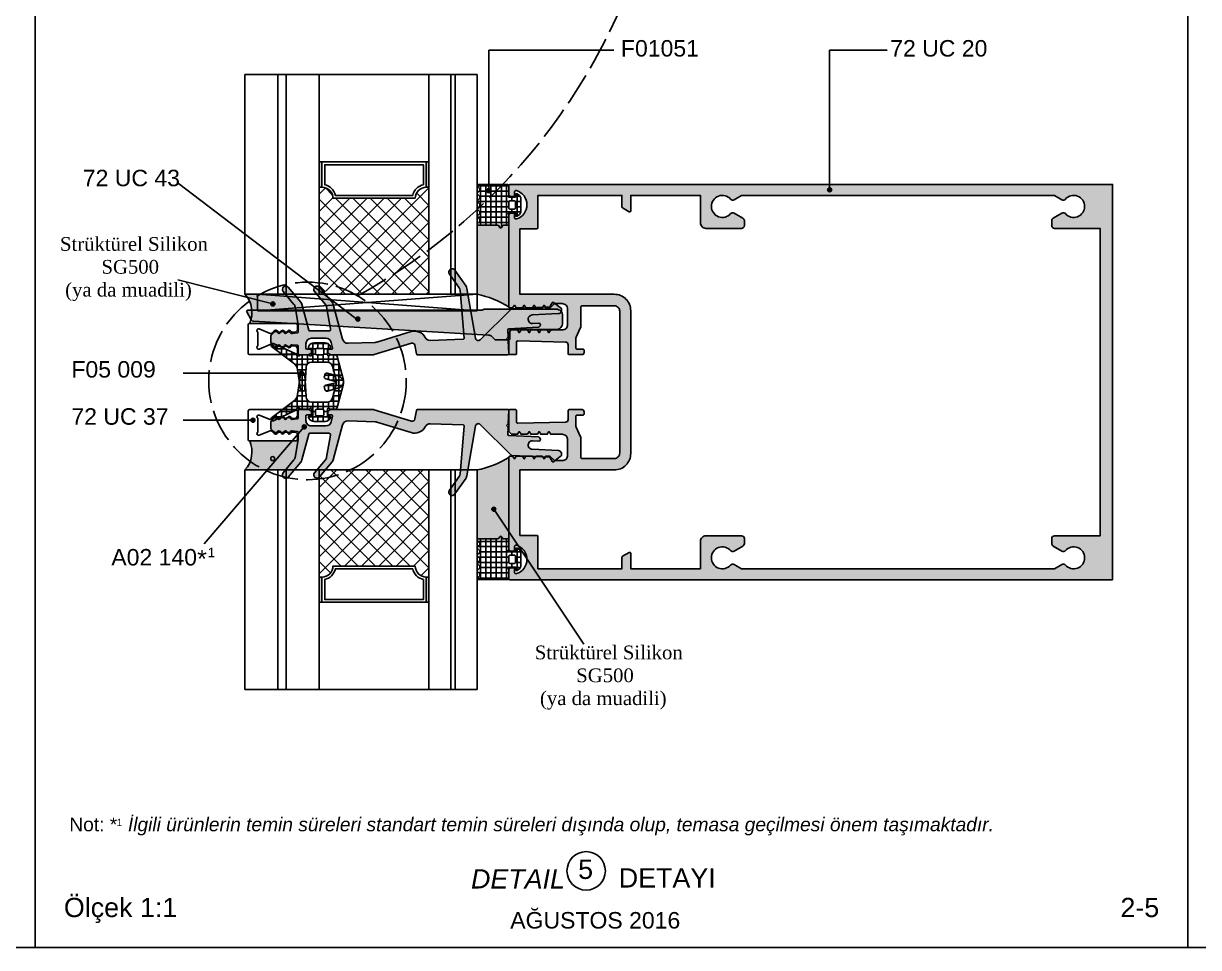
# Model space of a CAD drawing. Header units: millimetres. Extents: x -624 to 1947, y 11274 to 11571.
# Drawn here: x 388.3 to 602.4, y 11274.3 to 11442.6 of the extents above; entities that cross this region are included whole.
import ezdxf

# ---------------------------------------------------------------- set-up
doc = ezdxf.new("R2010")
doc.units = ezdxf.units.MM
doc.linetypes.add('AM_ISO02W050', pattern=[7.5, 6, -1.5])
for name, color, linetype in [('AKSESUAR', 7, 'Continuous'), ('aksesuar_k', 7, 'Continuous'), ('Antet', 7, 'Continuous'), ('FITIL', 11, 'Continuous'), ('Layer1', 7, 'Continuous'), ('nokta', 140, 'Continuous'), ('yazı_numara_k', 11, 'Continuous')]:
    doc.layers.add(name, color=color, linetype=linetype)
doc.styles.get("Standard").update_dxf_attribs({"font": 'arial.ttf'})
pattern_1 = [(0, (256.3012, -1387.6195), (0, 0.9525), []), (90, (256.3012, -1387.6195), (-0.9525, 1e-16), [])]

# ---------------------------------------------------------------- blocks, each defined once
blk = doc.blocks.new('CAM5V')
at = {"linetype": 'Continuous'}
for points in [[(941.47, -529.89), (941.47, -534.48), (940.97, -534.48), (940.97, -529.89)], [(941.47, -529.89), (941.47, -534.48), (940.97, -534.48), (940.97, -529.89)], [(941.47, -529.89), (941.47, -534.48), (940.97, -534.48), (940.97, -529.89)], [(960.47, -529.89), (960.47, -534.48), (960.97, -534.48), (960.97, -529.89)], [(960.47, -529.89), (960.47, -534.48), (960.97, -534.48), (960.97, -529.89)], [(960.47, -529.89), (960.47, -534.48), (960.97, -534.48), (960.97, -529.89)]]:
    blk.add_hatch(color=4, dxfattribs=at).paths.add_polyline_path(points)
at = {"color": 4}
for p, q in [((927.45, -513.99), (927.45, -553.99)), ((927.45, -513.99), (969.73, -513.99)), ((927.45, -513.99), (927.45, -553.99)), ((927.45, -513.99), (969.73, -513.99)), ((927.45, -513.99), (927.45, -553.99)), ((927.45, -513.99), (969.73, -513.99)), ((933.45, -553.99), (933.45, -513.99)), ((933.45, -553.99), (933.45, -513.99)), ((933.45, -553.99), (933.45, -513.99)), ((934.97, -553.99), (934.97, -513.99)), ((934.97, -553.99), (934.97, -513.99)), ((934.97, -553.99), (934.97, -513.99)), ((940.97, -553.99), (940.97, -513.99)), ((940.97, -553.99), (940.97, -513.99)), ((940.97, -553.99), (940.97, -513.99)), ((960.97, -553.99), (960.97, -513.99)), ((960.97, -553.99), (960.97, -513.99)), ((960.97, -553.99), (960.97, -513.99)), ((964.97, -553.99), (964.97, -513.99)), ((964.97, -553.99), (964.97, -513.99)), ((964.97, -553.99), (964.97, -513.99)), ((965.73, -553.99), (965.73, -513.99)), ((965.73, -553.99), (965.73, -513.99)), ((965.73, -553.99), (965.73, -513.99)), ((969.73, -553.99), (969.73, -513.99)), ((969.73, -553.99), (969.73, -513.99)), ((969.73, -553.99), (969.73, -513.99)), ((927.45, -553.99), (969.73, -553.99)), ((927.45, -553.99), (969.73, -553.99)), ((927.45, -553.99), (969.73, -553.99))]:
    blk.add_line(p, q, dxfattribs=at)
for points in [[(941.47, -529.89), (941.47, -534.48), (940.97, -534.48), (940.97, -529.89)], [(941.47, -529.89), (941.47, -534.48), (940.97, -534.48), (940.97, -529.89)], [(941.47, -529.89), (941.47, -534.48), (940.97, -534.48), (940.97, -529.89)], [(960.47, -529.89), (960.47, -534.49), (960.97, -534.49), (960.97, -529.89)], [(960.47, -529.89), (960.47, -534.48), (960.97, -534.48), (960.97, -529.89)], [(960.47, -529.89), (960.47, -534.49), (960.97, -534.49), (960.97, -529.89)], [(960.47, -529.89), (960.47, -534.48), (960.97, -534.48), (960.97, -529.89)], [(960.47, -529.89), (960.47, -534.49), (960.97, -534.49), (960.97, -529.89)], [(960.47, -529.89), (960.47, -534.48), (960.97, -534.48), (960.97, -529.89)]]:
    blk.add_lwpolyline(points, close=True, dxfattribs=at)
for points in [[(958.47, -536.49, -0.414214), (960.47, -534.49), (960.47, -529.89), (941.47, -529.89), (941.47, -534.49, -0.414214), (943.47, -536.49)], [(958.47, -536.49, -0.414214), (960.47, -534.49), (960.47, -529.89), (941.47, -529.89), (941.47, -534.49, -0.414214), (943.47, -536.49)], [(958.47, -536.49, -0.414214), (960.47, -534.49), (960.47, -529.89), (941.47, -529.89), (941.47, -534.49, -0.414214), (943.47, -536.49)], [(958.02, -535.99, -0.300614), (959.97, -534.04), (959.97, -530.39), (941.97, -530.39), (941.97, -534.04, -0.300614), (943.92, -535.99)], [(958.02, -535.99, -0.300614), (959.97, -534.04), (959.97, -530.39), (941.97, -530.39), (941.97, -534.04, -0.300614), (943.92, -535.99)], [(958.02, -535.99, -0.300614), (959.97, -534.04), (959.97, -530.39), (941.97, -530.39), (941.97, -534.04, -0.300614), (943.92, -535.99)]]:
    blk.add_lwpolyline(points, format="xyb", close=True, dxfattribs=at)
blk = doc.blocks.new('camtakozu')
at = {"color": 1}
for p, q in [((708.43, 13168.56), (748.43, 13168.56)), ((708.43, 13165.56), (708.43, 13168.56)), ((708.43, 13168.56), (748.43, 13165.56)), ((708.43, 13165.56), (748.43, 13168.56)), ((748.43, 13168.56), (748.43, 13165.56)), ((748.43, 13165.56), (708.43, 13165.56))]:
    blk.add_line(p, q, dxfattribs=at)
blk = doc.blocks.new('72UC37')
at = {"layer": 'Layer1', "color": 0, "linetype": 'Continuous', "ltscale": 10}
blk.add_lwpolyline([(1705.09, 11318.63), (1706, 11318.63), (1706.34, 11318.33), (1706.39, 11317.75, -0.221695), (1706.3, 11317.51), (1706.13, 11317.34, 0.414214), (1706.13, 11316.91), (1706.3, 11316.74, -0.414214), (1706.3, 11316.32), (1706.13, 11316.14, 0.414214), (1706.13, 11315.72), (1706.3, 11315.54, -0.414214), (1706.3, 11315.12), (1706.13, 11314.94, 0.198912), (1706.04, 11314.73), (1706.04, 11314.67), (1706.04, 11314.62, 0.198912), (1706.13, 11314.41), (1706.55, 11313.99, -0.298826), (1706.62, 11313.67), (1705.81, 11311.64, 0.837166), (1706.32, 11311.33, -0.213422), (1706.54, 11311.43), (1707.64, 11311.43), (1708.75, 11311.43, -0.213422), (1708.97, 11311.33, 0.837166), (1709.47, 11311.64), (1708.67, 11313.67, -0.298826), (1708.74, 11313.99), (1709.15, 11314.41, 0.198912), (1709.24, 11314.62), (1709.24, 11314.67), (1709.24, 11314.73, 0.198912), (1709.15, 11314.94), (1708.98, 11315.12, -0.414214), (1708.98, 11315.54), (1709.15, 11315.72, 0.414214), (1709.15, 11316.14), (1708.98, 11316.32, -0.414214), (1708.98, 11316.74), (1709.15, 11316.91, 0.414214), (1709.15, 11317.34), (1708.98, 11317.51, -0.221695), (1708.89, 11317.75), (1708.94, 11318.33), (1709.28, 11318.63), (1710.19, 11318.63, -0.414214), (1710.49, 11318.33), (1710.49, 11309.93, -0.414214), (1710.19, 11309.63), (1707.64, 11309.63), (1705.09, 11309.63, -0.414214), (1704.79, 11309.93), (1704.79, 11318.33, -0.414214)], format="xyb", close=True, dxfattribs=at)
blk = doc.blocks.new('A02140')
blk.add_hatch(color=1).paths.add_polyline_path([(1229.32, 10846.43), (1229.32, 10862.9, 0.36397), (1229.15, 10863.09), (1227.59, 10863.37, -0.450467), (1227.2, 10864.01), (1229.27, 10870.8, 0.074313), (1229.32, 10871.09), (1229.32, 10878.69, 0.131652), (1229.29, 10878.79), (1229.09, 10879.13, 0.267949), (1228.92, 10879.23), (1228.52, 10879.23, 0.414214), (1228.32, 10879.03), (1228.32, 10878.55, -0.486696), (1228.07, 10878.36), (1227.08, 10878.6, -0.345265), (1226.32, 10879.57), (1226.32, 10882.23, -0.414214), (1227.32, 10883.23), (1228.12, 10883.23, -0.414214), (1228.32, 10883.03), (1228.32, 10882.43, 0.414214), (1228.52, 10882.23), (1228.92, 10882.23, 0.267949), (1229.09, 10882.33), (1229.29, 10882.68, 0.131652), (1229.32, 10882.78), (1229.32, 10884.43, 0.414214), (1229.12, 10884.63), (1227.79, 10884.63, -0.388879), (1227.59, 10884.81), (1227.51, 10885.74, -0.221695), (1227.6, 10885.98), (1227.77, 10886.15, 0.414214), (1227.77, 10886.58), (1227.61, 10886.74, -0.414214), (1227.61, 10887.16), (1227.79, 10887.34, 0.414214), (1227.79, 10887.76), (1227.61, 10887.94, -0.414214), (1227.61, 10888.36), (1227.79, 10888.54, 0.414214), (1227.79, 10888.96), (1227.2, 10889.55, 0.197461), (1226.99, 10889.64), (1225.97, 10889.64, 0.197461), (1225.76, 10889.55), (1225.17, 10888.96, 0.414214), (1225.17, 10888.54), (1225.35, 10888.36, -0.414214), (1225.35, 10887.94), (1225.17, 10887.76, 0.414214), (1225.17, 10887.34), (1225.35, 10887.16, -0.414214), (1225.35, 10886.74), (1225.18, 10886.58, 0.414214), (1225.18, 10886.15), (1225.36, 10885.98, -0.221695), (1225.45, 10885.74), (1225.33, 10884.81, -0.387272), (1225.13, 10884.63), (1223.83, 10884.63, -0.043661), (1223.8, 10884.63), (1220.6, 10885.2, -0.131652), (1220.14, 10885.42), (1217.8, 10887.38, 1), (1217.02, 10886.46), (1219.75, 10884.17, 0.109518), (1220.13, 10883.97), (1224.83, 10882.72, -0.339454), (1224.98, 10882.52), (1224.98, 10879.06, -0.466308), (1224.62, 10878.76), (1220.61, 10879.47, -0.131652), (1220.14, 10879.69), (1217.8, 10881.65, 1), (1217.03, 10880.73), (1219.76, 10878.45, 0.109518), (1220.14, 10878.25), (1226.5, 10876.54, -0.349216), (1227.24, 10875.54), (1227.07, 10870.59, -0.065543), (1227.02, 10870.33), (1225.11, 10864.07, 0.359628), (1226.18, 10861.48, -0.287312), (1226.72, 10860.56), (1226.51, 10854.57, -0.429634), (1226.29, 10854.38), (1217.61, 10855.14, -0.131652), (1217.12, 10855.32), (1214.62, 10857.07, 1), (1213.93, 10856.09), (1216.84, 10854.05, 0.109518), (1217.24, 10853.88), (1226.32, 10852.33, -0.606617), (1226.59, 10851.49), (1221.03, 10845.85, 0.183818), (1220.97, 10845.72), (1220.61, 10838.87, -0.267949), (1220.5, 10838.7), (1219.88, 10838.39, 0.466308), (1219.81, 10838.09), (1220.73, 10836.88, 0.700208), (1221.82, 10837.21), (1222.08, 10842, -1), (1223.62, 10841.92), (1223.56, 10840.81, 0.668179), (1224.06, 10840.57), (1224.25, 10840.74, 0.198912), (1224.32, 10840.88), (1224.6, 10846.27, -0.414214), (1224.81, 10846.46), (1226.03, 10846.4, 0.198912), (1226.17, 10846.45), (1226.43, 10846.68), (1226.65, 10846.42, 0.198912), (1226.79, 10846.36), (1229.11, 10846.23, 0.429634)])
at = {"color": 1}
for p, q in [((1225.17, 10888.96), (1225.76, 10889.55)), ((1225.35, 10888.36), (1225.17, 10888.54)), ((1226.99, 10889.64), (1225.97, 10889.64)), ((1227.79, 10888.96), (1227.2, 10889.55)), ((1227.61, 10888.36), (1227.79, 10888.54)), ((1217.02, 10886.46), (1219.75, 10884.17)), ((1220.14, 10885.42), (1217.8, 10887.38)), ((1225.17, 10887.76), (1225.35, 10887.94)), ((1225.35, 10887.16), (1225.17, 10887.34)), ((1225.18, 10886.58), (1225.35, 10886.74)), ((1225.36, 10885.98), (1225.18, 10886.15)), ((1227.6, 10885.98), (1227.77, 10886.15)), ((1227.79, 10887.76), (1227.61, 10887.94)), ((1227.61, 10887.16), (1227.79, 10887.34)), ((1227.77, 10886.58), (1227.61, 10886.74)), ((1223.8, 10884.63), (1220.6, 10885.2)), ((1225.13, 10884.63), (1223.83, 10884.63)), ((1225.45, 10885.74), (1225.33, 10884.81)), ((1227.59, 10884.81), (1227.51, 10885.74)), ((1229.12, 10884.63), (1227.79, 10884.63)), ((1229.32, 10882.78), (1229.32, 10884.43)), ((1220.13, 10883.97), (1224.83, 10882.72)), ((1224.98, 10882.52), (1224.98, 10879.06)), ((1226.32, 10879.57), (1226.32, 10882.23)), ((1227.32, 10883.23), (1228.12, 10883.23)), ((1228.32, 10883.03), (1228.32, 10882.43)), ((1228.52, 10882.23), (1228.92, 10882.23)), ((1229.09, 10882.33), (1229.29, 10882.68)), ((1217.03, 10880.73), (1219.76, 10878.45)), ((1220.14, 10879.69), (1217.8, 10881.65)), ((1220.14, 10878.25), (1226.5, 10876.54)), ((1224.62, 10878.76), (1220.61, 10879.47)), ((1228.07, 10878.36), (1227.08, 10878.6)), ((1228.32, 10879.03), (1228.32, 10878.55)), ((1228.92, 10879.23), (1228.52, 10879.23)), ((1229.29, 10878.79), (1229.09, 10879.13)), ((1229.32, 10871.09), (1229.32, 10878.69)), ((1227.24, 10875.54), (1227.07, 10870.59)), ((1227.02, 10870.33), (1225.11, 10864.07)), ((1227.2, 10864.01), (1229.27, 10870.8)), ((1229.15, 10863.09), (1227.59, 10863.37)), ((1229.32, 10846.43), (1229.32, 10862.9)), ((1226.72, 10860.56), (1226.51, 10854.57)), ((1217.12, 10855.32), (1214.62, 10857.07)), ((1213.93, 10856.09), (1216.84, 10854.05)), ((1226.29, 10854.38), (1217.61, 10855.14)), ((1217.24, 10853.88), (1226.32, 10852.33)), ((1226.59, 10851.49), (1221.03, 10845.85)), ((1220.97, 10845.72), (1220.61, 10838.87)), ((1224.32, 10840.88), (1224.6, 10846.27)), ((1224.81, 10846.46), (1226.03, 10846.4)), ((1226.17, 10846.45), (1226.43, 10846.68)), ((1226.43, 10846.68), (1226.65, 10846.42)), ((1226.79, 10846.36), (1229.11, 10846.23)), ((1221.82, 10837.21), (1222.08, 10842)), ((1223.62, 10841.92), (1223.56, 10840.81)), ((1224.06, 10840.57), (1224.25, 10840.74)), ((1219.81, 10838.09), (1220.73, 10836.88)), ((1220.5, 10838.7), (1219.88, 10838.39))]:
    blk.add_line(p, q, dxfattribs=at)
for centre, radius, start, end in [((1225.38, 10888.75), 0.3, 135, 225), ((1225.13, 10888.15), 0.3, 315, 45), ((1225.97, 10889.34), 0.3, 90.3201, 135), ((1226.99, 10889.34), 0.3, 45, 89.6799), ((1227.82, 10888.15), 0.3, 135, 225), ((1227.58, 10888.75), 0.3, 315, 45), ((1217.41, 10886.92), 0.6, 50, 230), ((1225.38, 10887.55), 0.3, 135, 225), ((1225.4, 10886.37), 0.3, 135, 225), ((1225.13, 10886.95), 0.3, 315, 45), ((1227.82, 10886.95), 0.3, 135, 225), ((1227.56, 10886.37), 0.3, 315, 45), ((1227.58, 10887.55), 0.3, 315, 45), ((1220.39, 10884.94), 1, 230, 255), ((1220.78, 10886.18), 1, 230, 260), ((1223.83, 10884.83), 0.2, 260, 270), ((1225.13, 10884.83), 0.196, 270, 354.6799), ((1225.15, 10885.77), 0.3, 355, 45), ((1227.81, 10885.77), 0.3, 135, 185), ((1227.79, 10884.83), 0.2, 185, 270), ((1229.12, 10884.43), 0.2, 0, 90), ((1224.78, 10882.52), 0.2, 0, 75), ((1227.32, 10882.23), 1, 90, 180), ((1228.12, 10883.03), 0.2, 0, 90), ((1228.52, 10882.43), 0.2, 180, 270), ((1228.92, 10882.43), 0.2, 270, 330), ((1229.12, 10882.78), 0.2, 330, 0), ((1217.42, 10881.19), 0.6, 50, 230), ((1220.4, 10879.21), 1, 230, 255), ((1220.78, 10880.45), 1, 230, 260), ((1224.68, 10879.06), 0.3, 260, 0), ((1227.32, 10879.57), 1, 180, 256.1921), ((1228.12, 10878.55), 0.2, 256.1921, 0), ((1228.52, 10879.03), 0.2, 90, 180), ((1228.92, 10879.03), 0.2, 30, 90), ((1229.12, 10878.69), 0.2, 0, 30), ((1226.24, 10875.58), 1, 358, 75), ((1226.07, 10870.62), 1, 343, 358), ((1228.32, 10871.09), 1, 343, 0), ((1227.21, 10863.43), 2.2, 163, 242.1201), ((1227.68, 10863.86), 0.5, 163, 260), ((1229.12, 10862.9), 0.2, 0, 80), ((1225.72, 10860.6), 1, 358, 62.1201), ((1214.27, 10856.58), 0.6, 55, 235), ((1217.42, 10854.87), 1, 235, 260), ((1217.69, 10856.14), 1, 235, 265), ((1226.31, 10854.58), 0.2, 265, 358), ((1226.24, 10851.84), 0.5, 315.3371, 80.3039), ((1221.17, 10845.71), 0.2, 135.3371, 177), ((1224.8, 10846.26), 0.2, 87, 177), ((1226.04, 10846.6), 0.2, 267, 312), ((1226.8, 10846.56), 0.2, 222, 267), ((1229.12, 10846.43), 0.2, 267, 0), ((1222.85, 10841.96), 0.773, 357, 177), ((1223.86, 10840.79), 0.3, 177, 312), ((1224.12, 10840.89), 0.2, 312, 357), ((1219.97, 10838.21), 0.2, 117, 217), ((1220.41, 10838.88), 0.2, 297, 357), ((1221.21, 10837.25), 0.611, 217, 357)]:
    blk.add_arc(centre, radius, start, end, dxfattribs=at)
blk = doc.blocks.new('F05009')
at = {"layer": 'FITIL'}
h = blk.add_hatch(dxfattribs=at)
h.set_pattern_fill('NET', color=256, scale=0.3, style=0)
h.paths.add_polyline_path([(-531.95, 11339.95), (-527.88, 11341.04, -0.414214), (-526.17, 11340.05), (-525.66, 11338.17, -0.414214), (-525.95, 11337.68), (-526.24, 11337.61, -0.414214), (-526.73, 11337.89), (-527.2, 11339.67, 0.414214), (-527.45, 11339.81), (-530.21, 11339.07, 0.339454), (-530.95, 11338.11), (-530.95, 11335.29, 0.39896), (-530, 11334.29), (-526.03, 11334.08, -0.900404), (-525.99, 11333.29), (-529.54, 11332.73, 0.194002), (-530.83, 11331.96), (-533.81, 11328.01, -0.898151), (-534.32, 11328.32), (-532.43, 11332.41, -0.202229), (-532.32, 11332.51, 0.56776), (-532.18, 11333.19, -0.211717), (-532.25, 11333.34), (-532.25, 11334.75, -0.267949), (-532.15, 11334.92, 0.767327), (-532.25, 11335.29), (-533.45, 11335.29), (-533.45, 11334.89, -0.57735), (-533.75, 11334.72), (-533.95, 11334.83, -0.267949), (-534.45, 11335.7), (-534.45, 11337.78, -0.267949), (-533.95, 11338.65), (-533.75, 11338.76, -0.57735), (-533.45, 11338.59), (-533.45, 11338.19), (-532.25, 11338.19, 0.767327), (-532.15, 11338.56, -0.267949), (-532.25, 11338.74), (-532.25, 11339.57, -0.339454)])
h.paths.add_polyline_path([(-533.25, 11335.99), (-532.45, 11335.99, 0.414214), (-532.25, 11336.19), (-532.25, 11337.29, 0.414214), (-532.45, 11337.49), (-533.25, 11337.49, 0.414214), (-533.45, 11337.29), (-533.45, 11336.19, 0.414214)], flags=16)
at = {"layer": 'FITIL', "flags": 128}
for points in [[(-531.95, 11339.95), (-527.88, 11341.04, -0.414214), (-526.17, 11340.05), (-525.66, 11338.17, -0.414214), (-525.95, 11337.68), (-526.24, 11337.61, -0.414214), (-526.73, 11337.89), (-527.2, 11339.67, 0.414214), (-527.45, 11339.81), (-530.21, 11339.07, 0.339454), (-530.95, 11338.11), (-530.95, 11335.29, 0.39896), (-530, 11334.29), (-526.03, 11334.08, -0.900404), (-525.99, 11333.29), (-529.54, 11332.73, 0.194002), (-530.83, 11331.96), (-533.81, 11328.01, -0.898151), (-534.32, 11328.32), (-532.43, 11332.41, -0.202229), (-532.32, 11332.51, 0.56776), (-532.18, 11333.19, -0.211717), (-532.25, 11333.34), (-532.25, 11334.75, -0.267949), (-532.15, 11334.92, 0.767327), (-532.25, 11335.29), (-533.45, 11335.29), (-533.45, 11334.89, -0.57735), (-533.75, 11334.72), (-533.95, 11334.83, -0.267949), (-534.45, 11335.7), (-534.45, 11337.78, -0.267949), (-533.95, 11338.65), (-533.75, 11338.76, -0.57735), (-533.45, 11338.59), (-533.45, 11338.19), (-532.25, 11338.19, 0.767327), (-532.15, 11338.56, -0.267949), (-532.25, 11338.74), (-532.25, 11339.57, -0.339454)], [(-533.25, 11335.99), (-532.45, 11335.99, 0.414214), (-532.25, 11336.19), (-532.25, 11337.29, 0.414214), (-532.45, 11337.49), (-533.25, 11337.49, 0.414214), (-533.45, 11337.29), (-533.45, 11336.19, 0.414214)]]:
    blk.add_lwpolyline(points, format="xyb", close=True, dxfattribs=at)

msp = doc.modelspace()

# ---------------------------------------------------------------- hatches: boundary and pattern name
h = msp.add_hatch()
h.set_pattern_fill('ANSI37', color=256, scale=0.7, style=0)
h.set_pattern_definition([(45, (256.3012, -1387.6195), (-1.57154482, 1.57154482), []), (135, (256.3012, -1387.6195), (-1.57154482, -1.57154482), [])])
h.paths.add_polyline_path([(462.184, 11393.27), (462.184, 11412.768), (461.684, 11412.768), (461.684, 11412.77, 0.4142136), (459.684, 11410.77), (444.684, 11410.77, 0.4142136), (442.684, 11412.77), (442.184, 11412.77), (442.184, 11394.072, -0.0885616), (444.398, 11393.27)])
h.paths.add_polyline_path([(462.184, 11341.772), (462.184, 11361.27), (444.398, 11361.27, -0.0885616), (442.184, 11360.468), (442.184, 11341.753), (442.684, 11341.753), (442.684, 11341.77, 0.4142136), (444.684, 11343.77), (459.684, 11343.77, 0.4142136), (461.684, 11341.77), (461.684, 11341.772)])
for points in [[(476.744, 11406.034, -0.4142136), (476.544, 11405.834), (475.648, 11405.834), (475.417, 11405.434, -0.5773503), (475.071, 11405.434), (474.84, 11405.834), (471.144, 11405.834, -0.4142136), (470.944, 11406.034), (470.944, 11393.27, -0.090493), (476.744, 11390.97)], [(429.515, 11387.969), (437.915, 11387.969), (438.322, 11387.969), (437.793, 11390.97, 0.1316525), (437.575, 11391.439), (436.038, 11393.27), (434.664, 11393.27), (428.664, 11393.27, -0.295121)], [(429.515, 11366.571), (437.915, 11366.571), (438.322, 11366.571), (437.793, 11363.57, -0.1316525), (437.575, 11363.101), (436.038, 11361.27), (434.664, 11361.27), (428.664, 11361.27, 0.295121)], [(476.744, 11363.57, -0.090493), (470.944, 11361.27), (470.944, 11348.506, -0.4142136), (471.144, 11348.706), (474.84, 11348.706), (475.071, 11349.106, -0.5773503), (475.417, 11349.106), (475.648, 11348.706), (476.544, 11348.706, -0.4142136), (476.744, 11348.506)]]:
    msp.add_hatch(color=7).paths.add_polyline_path(points)
at = {"layer": 'AKSESUAR', "linetype": 'ByBlock'}
h = msp.add_hatch(color=30, dxfattribs=at)
h.paths.add_polyline_path([(586.744, 11341.27), (586.744, 11413.27), (476.944, 11413.27, 0.4142136), (476.744, 11413.07), (476.744, 11411.385, 0.2679492), (476.844, 11411.212), (477.044, 11411.097, 0.1316525), (477.144, 11411.07), (477.544, 11411.07, 0.4142136), (477.744, 11411.27), (477.744, 11411.866, -0.5038104), (478.131, 11412.153, -0.7405316), (478.131, 11406.987, -0.5038104), (477.744, 11407.274), (477.744, 11407.87, 0.4142136), (477.544, 11408.07), (477.144, 11408.07, 0.1316525), (477.044, 11408.043), (476.844, 11407.928, 0.2679492), (476.744, 11407.755), (476.744, 11390.97, 0.4142136), (476.944, 11390.77), (477.431, 11390.77), (477.744, 11391.27), (478.056, 11390.77), (479.231, 11390.77), (479.544, 11391.27), (479.856, 11390.77), (481.031, 11390.77), (481.344, 11391.27), (481.656, 11390.77), (482.831, 11390.77), (483.144, 11391.27), (483.456, 11390.77), (484.144, 11390.77, 0.1989124), (484.285, 11390.829), (484.968, 11391.511, -0.1989124), (485.109, 11391.57), (486.444, 11391.57, -0.4142136), (487.444, 11390.57), (487.444, 11387.77, -0.4142136), (486.444, 11386.77), (484.356, 11386.77), (484.044, 11386.27), (483.731, 11386.77), (482.556, 11386.77), (482.244, 11386.27), (481.931, 11386.77), (480.756, 11386.77), (480.444, 11386.27), (480.131, 11386.77), (478.956, 11386.77), (478.644, 11386.27), (478.331, 11386.77), (477.244, 11386.77), (476.744, 11386.27), (476.744, 11382.47, 0.4142136), (476.944, 11382.27), (477.944, 11382.27, 0.4142136), (478.144, 11382.47), (478.144, 11384.57, -0.420959), (478.348, 11384.77), (487.055, 11384.57, -0.4075001), (487.544, 11384.07), (487.544, 11382.47, 0.4142136), (487.744, 11382.27), (490.144, 11382.27, 0.2679492), (490.317, 11382.37), (490.417, 11382.543, 0.1316525), (490.444, 11382.643), (490.444, 11383.07, 0.4142136), (490.244, 11383.27), (489.144, 11383.27, -0.4142136), (488.944, 11383.47), (488.944, 11385.058, -0.1049636), (489.03, 11385.464), (489.758, 11387.1, 0.1049636), (489.844, 11387.507), (489.844, 11390.97, -0.4142136), (490.044, 11391.17), (495.944, 11391.17, -0.4142136), (496.944, 11390.17), (496.944, 11364.37, -0.4142136), (495.944, 11363.37), (490.044, 11363.37, -0.4142136), (489.844, 11363.57), (489.844, 11367.033, 0.1049636), (489.758, 11367.439), (489.03, 11369.076, -0.1049636), (488.944, 11369.482), (488.944, 11371.07, -0.4142136), (489.144, 11371.27), (490.244, 11371.27, 0.4142136), (490.444, 11371.47), (490.444, 11371.897, 0.1316525), (490.417, 11371.997), (490.317, 11372.17, 0.2679492), (490.144, 11372.27), (487.744, 11372.27, 0.4142136), (487.544, 11372.07), (487.544, 11370.47, -0.4075001), (487.055, 11369.97), (478.348, 11369.77, -0.420959), (478.144, 11369.97), (478.144, 11372.07, 0.4142136), (477.944, 11372.27), (476.944, 11372.27, 0.4142136), (476.744, 11372.07), (476.744, 11368.27), (477.244, 11367.77), (478.331, 11367.77), (478.644, 11368.27), (478.956, 11367.77), (480.131, 11367.77), (480.444, 11368.27), (480.756, 11367.77), (481.931, 11367.77), (482.244, 11368.27), (482.556, 11367.77), (483.731, 11367.77), (484.044, 11368.27), (484.356, 11367.77), (486.444, 11367.77, -0.4142136), (487.444, 11366.77), (487.444, 11363.97, -0.4142136), (486.444, 11362.97), (485.109, 11362.97, -0.1989124), (484.968, 11363.029), (484.285, 11363.711, 0.1989124), (484.144, 11363.77), (483.456, 11363.77), (483.144, 11363.27), (482.831, 11363.77), (481.656, 11363.77), (481.344, 11363.27), (481.031, 11363.77), (479.856, 11363.77), (479.544, 11363.27), (479.231, 11363.77), (478.056, 11363.77), (477.744, 11363.27), (477.431, 11363.77), (476.944, 11363.77, 0.4142136), (476.744, 11363.57), (476.744, 11346.785, 0.2679492), (476.844, 11346.612), (477.044, 11346.497, 0.1316525), (477.144, 11346.47), (477.544, 11346.47, 0.4142136), (477.744, 11346.67), (477.744, 11347.266, -0.5038104), (478.131, 11347.553, -0.7405316), (478.131, 11342.387, -0.5038104), (477.744, 11342.674), (477.744, 11343.27, 0.4142136), (477.544, 11343.47), (477.144, 11343.47, 0.1316525), (477.044, 11343.443), (476.844, 11343.328, 0.2679492), (476.744, 11343.155), (476.744, 11341.47, 0.4142136), (476.944, 11341.27)])
h.paths.add_polyline_path([(478.744, 11349.366), (478.744, 11361.27), (495.944, 11361.27, 0.4142136), (498.944, 11364.27), (498.944, 11390.27, 0.4142136), (495.944, 11393.27), (478.744, 11393.27), (478.744, 11405.174), (481.844, 11405.174, 0.4142136), (482.044, 11405.374), (482.044, 11411.27), (497.344, 11411.27), (497.344, 11409.163, 0.2679492), (497.444, 11408.99), (498.644, 11408.297, 0.5773503), (498.944, 11408.47), (498.944, 11411.27), (511.644, 11411.27), (511.644, 11406.27, 0.4142136), (512.644, 11405.27), (519.144, 11405.27, 0.4142136), (519.644, 11405.77), (519.644, 11406.684, 0.2679492), (519.394, 11407.117), (517.772, 11408.053, 0.3575603), (517.146, 11407.95, -2.6534327), (517.146, 11410.59, 0.3575603), (517.772, 11410.487), (519.128, 11411.27), (576.159, 11411.27), (577.516, 11410.487, 0.3575603), (578.141, 11410.59, -2.6534327), (578.141, 11407.95, 0.3575603), (577.516, 11408.053), (575.894, 11407.117, 0.2679492), (575.644, 11406.684), (575.644, 11405.77, 0.4142136), (576.144, 11405.27), (584.444, 11405.27), (584.444, 11349.27), (576.144, 11349.27, 0.4142136), (575.644, 11348.77), (575.644, 11347.856, 0.2679492), (575.894, 11347.423), (577.516, 11346.487, 0.3575603), (578.141, 11346.59, -2.6534327), (578.141, 11343.95, 0.3575603), (577.516, 11344.053), (576.159, 11343.27), (519.128, 11343.27), (517.772, 11344.053, 0.3575603), (517.146, 11343.95, -2.6534327), (517.146, 11346.59, 0.3575603), (517.772, 11346.487), (519.394, 11347.423, 0.2679492), (519.644, 11347.856), (519.644, 11348.77, 0.4142136), (519.144, 11349.27), (512.644, 11349.27, 0.4142136), (511.644, 11348.27), (511.644, 11343.27), (498.944, 11343.27), (498.944, 11346.07, 0.5773503), (498.644, 11346.243), (497.444, 11345.55, 0.2679492), (497.344, 11345.377), (497.344, 11343.27), (482.044, 11343.27), (482.044, 11349.166, 0.4142136), (481.844, 11349.366)], flags=16)
msp.add_hatch(color=31, dxfattribs=at).paths.add_polyline_path([(471.781, 11390.352), (429.128, 11390.352, 0.5773503), (428.955, 11390.052), (429.792, 11388.602, 0.2523573), (430.196, 11388.352), (472.989, 11385.85, -0.1837741), (473.638, 11385.559), (474.187, 11385.01, 0.1989124), (474.328, 11384.952), (476.728, 11384.952, 0.4142136), (476.928, 11385.152), (476.928, 11386.652, -0.4142136), (477.128, 11386.852), (485.328, 11386.852, 0.4142136), (486.528, 11388.052), (486.528, 11389.352, 0.4142136), (485.328, 11390.552), (472.228, 11390.552, 0.2134218), (472.004, 11390.452, -0.2134218)])
at = {"layer": 'Antet'}
h = msp.add_hatch(dxfattribs=at)
h.set_pattern_fill('LINE', color=0, scale=0.5, angle=45, style=0)
h.set_pattern_definition([(45, (1499.427574, 11376.30189), (-0.044194174, 0.044194174), [])])
edge = h.paths.add_edge_path()
edge.add_arc((473.071, 11412.13), 0.362, 0, 360)
h = msp.add_hatch(dxfattribs=at)
h.set_pattern_fill('LINE', color=0, scale=0.5, angle=45, style=0)
h.set_pattern_definition([(45, (1561.53713, 11376.46673), (-0.044194174, 0.044194174), [])])
edge = h.paths.add_edge_path()
edge.add_arc((535.181, 11412.295), 0.362, 0, 360)
h = msp.add_hatch(color=0, dxfattribs=at)
h.set_gradient(color1=(77, 0, 0))
edge = h.paths.add_edge_path()
edge.add_arc((433.74, 11391.503), 0.362, 0, 360)
h = msp.add_hatch(dxfattribs=at)
h.set_pattern_fill('LINE', color=0, scale=0.5, angle=45, style=0)
h.set_pattern_definition([(45, (1475.57688, 11352.93249), (-0.044194174, 0.044194174), [])])
edge = h.paths.add_edge_path()
edge.add_arc((449.221, 11388.761), 0.362, 0, 360)
h = msp.add_hatch(dxfattribs=at)
h.set_pattern_fill('LINE', color=0, scale=0.5, angle=45, style=0)
h.set_pattern_definition([(45, (1465.29713, 11343.08594), (-0.044194174, 0.044194174), [])])
edge = h.paths.add_edge_path()
edge.add_arc((438.941, 11378.914), 0.362, 0, 360)
h = msp.add_hatch(dxfattribs=at)
h.set_pattern_fill('LINE', color=0, scale=0.5, angle=45, style=0)
h.set_pattern_definition([(45, (1456.46754, 11334.497375), (-0.044194174, 0.044194174), [])])
edge = h.paths.add_edge_path()
edge.add_arc((430.111, 11370.326), 0.362, 0, 360)
h = msp.add_hatch(dxfattribs=at)
h.set_pattern_fill('LINE', color=0, scale=0.5, angle=45, style=0)
h.set_pattern_definition([(45, (1465.82351, 11333.29261), (-0.044194174, 0.044194174), [])])
edge = h.paths.add_edge_path()
edge.add_arc((439.467, 11369.121), 0.362, 0, 360)
h = msp.add_hatch(color=0, dxfattribs=at)
h.set_gradient(color1=(77, 0, 0))
edge = h.paths.add_edge_path()
edge.add_arc((473.99, 11354.13), 0.362, 0, 360)
at = {"layer": 'FITIL'}
h = msp.add_hatch(dxfattribs=at)
h.set_pattern_fill('NET', color=256, scale=0.3, style=0)
h.set_pattern_definition(pattern_1)
h.paths.add_polyline_path([(471.144, 11405.834), (474.84, 11405.834), (475.071, 11405.434, 0.5773503), (475.417, 11405.434), (475.648, 11405.834), (476.544, 11405.834, 0.4142136), (476.744, 11406.034), (476.744, 11407.647, 0.2453927), (476.658, 11407.811, -0.7342378), (476.744, 11408.084), (477.944, 11408.084), (477.944, 11407.684, 0.5773503), (478.244, 11407.511), (478.444, 11407.626, 0.2679492), (478.944, 11408.492), (478.944, 11410.576, 0.2679492), (478.444, 11411.442), (478.244, 11411.557, 0.5773503), (477.944, 11411.384), (477.944, 11410.984), (476.744, 11410.984, -0.7342378), (476.658, 11411.257, 0.2453927), (476.744, 11411.421), (476.744, 11413.034, 0.4142136), (476.544, 11413.234), (471.144, 11413.234, 0.6681786), (471.002, 11412.893), (471.42, 11412.476, -0.4142136), (471.42, 11412.193), (471.002, 11411.776, 0.4142136), (471.002, 11411.493), (471.42, 11411.076, -0.4142136), (471.42, 11410.793), (471.002, 11410.376, 0.4142136), (471.002, 11410.093), (471.42, 11409.676, -0.4142136), (471.42, 11409.393), (471.002, 11408.976, 0.4142136), (471.002, 11408.693), (471.42, 11408.276, -0.4142136), (471.42, 11407.993), (471.002, 11407.576, 0.4142136), (471.002, 11407.293), (471.42, 11406.876, -0.4142136), (471.42, 11406.593), (471.002, 11406.176, 0.6681786)])
h.paths.add_polyline_path([(476.944, 11410.284), (477.744, 11410.284, -0.4142136), (477.944, 11410.084), (477.944, 11408.984, -0.4142136), (477.744, 11408.784), (476.944, 11408.784, -0.4142136), (476.744, 11408.984), (476.744, 11410.084, -0.4142136)], flags=16)
h = msp.add_hatch(dxfattribs=at)
h.set_pattern_fill('NET', color=256, scale=0.3, style=0)
h.set_pattern_definition(pattern_1)
h.paths.add_polyline_path([(471.144, 11348.706), (474.84, 11348.706), (475.071, 11349.106, -0.5773503), (475.417, 11349.106), (475.648, 11348.706), (476.544, 11348.706, -0.4142136), (476.744, 11348.506), (476.744, 11346.893, -0.2453927), (476.658, 11346.729, 0.7342378), (476.744, 11346.456), (477.944, 11346.456), (477.944, 11346.856, -0.5773503), (478.244, 11347.029), (478.444, 11346.914, -0.2679492), (478.944, 11346.048), (478.944, 11343.964, -0.2679492), (478.444, 11343.098), (478.244, 11342.983, -0.5773503), (477.944, 11343.156), (477.944, 11343.556), (476.744, 11343.556, 0.7342378), (476.658, 11343.283, -0.2453927), (476.744, 11343.119), (476.744, 11341.506, -0.4142136), (476.544, 11341.306), (471.144, 11341.306, -0.6681786), (471.002, 11341.647), (471.42, 11342.064, 0.4142136), (471.42, 11342.347), (471.002, 11342.764, -0.4142136), (471.002, 11343.047), (471.42, 11343.464, 0.4142136), (471.42, 11343.747), (471.002, 11344.164, -0.4142136), (471.002, 11344.447), (471.42, 11344.864, 0.4142136), (471.42, 11345.147), (471.002, 11345.564, -0.4142136), (471.002, 11345.847), (471.42, 11346.264, 0.4142136), (471.42, 11346.547), (471.002, 11346.964, -0.4142136), (471.002, 11347.247), (471.42, 11347.664, 0.4142136), (471.42, 11347.947), (471.002, 11348.364, -0.6681786)])
h.paths.add_polyline_path([(476.944, 11344.256), (477.744, 11344.256, 0.4142136), (477.944, 11344.456), (477.944, 11345.556, 0.4142136), (477.744, 11345.756), (476.944, 11345.756, 0.4142136), (476.744, 11345.556), (476.744, 11344.456, 0.4142136)], flags=16)

# ---------------------------------------------------------------- linework, layer by layer
at = {"color": 140}
for p, q in [((473.071, 11412.13), (473.071, 11437.744)), ((473.071, 11437.744), (495.87, 11437.744)), ((535.181, 11412.295), (535.181, 11437.744)), ((535.181, 11437.744), (545.64, 11437.744)), ((448.878, 11388.877), (416.567, 11413.471)), ((433.74, 11391.503), (416.449, 11395.925))]:
    msp.add_line(p, q, dxfattribs=at)
at = {"color": 6}
for p, q in [((442.684, 11412.77), (442.184, 11412.77)), ((461.684, 11412.77), (462.184, 11412.77))]:
    msp.add_line(p, q, dxfattribs=at)
at = {"color": 3}
msp.add_line((430.944, 11393.27), (470.944, 11393.27), dxfattribs=at)
at = {"color": 0}
for p, q in [((437.915, 11387.969), (438.322, 11387.969)), ((437.915, 11366.571), (438.322, 11366.571))]:
    msp.add_line(p, q, dxfattribs=at)
at = {"color": 11, "linetype": 'Continuous', "flags": 128}
for points in [[(471.144, 11405.834), (474.84, 11405.834), (475.071, 11405.434, 0.5773503), (475.417, 11405.434), (475.648, 11405.834), (476.544, 11405.834, 0.4142136), (476.744, 11406.034), (476.744, 11407.647, 0.2453927), (476.658, 11407.811, -0.7342378), (476.744, 11408.084), (477.944, 11408.084), (477.944, 11407.684, 0.5773503), (478.244, 11407.511), (478.444, 11407.626, 0.2679492), (478.944, 11408.492), (478.944, 11410.576, 0.2679492), (478.444, 11411.442), (478.244, 11411.557, 0.5773503), (477.944, 11411.384), (477.944, 11410.984), (476.744, 11410.984, -0.7342378), (476.658, 11411.257, 0.2453927), (476.744, 11411.421), (476.744, 11413.034, 0.4142136), (476.544, 11413.234), (471.144, 11413.234, 0.6681786), (471.002, 11412.893), (471.42, 11412.476, -0.4142136), (471.42, 11412.193), (471.002, 11411.776, 0.4142136), (471.002, 11411.493), (471.42, 11411.076, -0.4142136), (471.42, 11410.793), (471.002, 11410.376, 0.4142136), (471.002, 11410.093), (471.42, 11409.676, -0.4142136), (471.42, 11409.393), (471.002, 11408.976, 0.4142136), (471.002, 11408.693), (471.42, 11408.276, -0.4142136), (471.42, 11407.993), (471.002, 11407.576, 0.4142136), (471.002, 11407.293), (471.42, 11406.876, -0.4142136), (471.42, 11406.593), (471.002, 11406.176, 0.6681786)], [(476.944, 11344.256), (477.744, 11344.256, 0.4142136), (477.944, 11344.456), (477.944, 11345.556, 0.4142136), (477.744, 11345.756), (476.944, 11345.756, 0.4142136), (476.744, 11345.556), (476.744, 11344.456, 0.4142136)]]:
    msp.add_lwpolyline(points, format="xyb", close=True, dxfattribs=at)
at = {"color": 0}
for points in [[(586.744, 11341.27), (586.744, 11413.27), (476.944, 11413.27, 0.4142136), (476.744, 11413.07), (476.744, 11411.385, 0.2679492), (476.844, 11411.212), (477.044, 11411.097, 0.1316525), (477.144, 11411.07), (477.544, 11411.07, 0.4142136), (477.744, 11411.27), (477.744, 11411.866, -0.5038104), (478.131, 11412.153, -0.7405316), (478.131, 11406.987, -0.5038104), (477.744, 11407.274), (477.744, 11407.87, 0.4142136), (477.544, 11408.07), (477.144, 11408.07, 0.1316525), (477.044, 11408.043), (476.844, 11407.928, 0.2679492), (476.744, 11407.755), (476.744, 11390.97, 0.4142136), (476.944, 11390.77), (477.431, 11390.77), (477.744, 11391.27), (478.056, 11390.77), (479.231, 11390.77), (479.544, 11391.27), (479.856, 11390.77), (481.031, 11390.77), (481.344, 11391.27), (481.656, 11390.77), (482.831, 11390.77), (483.144, 11391.27), (483.456, 11390.77), (484.144, 11390.77, 0.1989124), (484.285, 11390.829), (484.968, 11391.511, -0.1989124), (485.109, 11391.57), (486.444, 11391.57, -0.4142136), (487.444, 11390.57), (487.444, 11387.77, -0.4142136), (486.444, 11386.77), (484.356, 11386.77), (484.044, 11386.27), (483.731, 11386.77), (482.556, 11386.77), (482.244, 11386.27), (481.931, 11386.77), (480.756, 11386.77), (480.444, 11386.27), (480.131, 11386.77), (478.956, 11386.77), (478.644, 11386.27), (478.331, 11386.77), (477.244, 11386.77), (476.744, 11386.27), (476.744, 11382.47, 0.4142136), (476.944, 11382.27), (477.944, 11382.27, 0.4142136), (478.144, 11382.47), (478.144, 11384.57, -0.420959), (478.348, 11384.77), (487.055, 11384.57, -0.4075001), (487.544, 11384.07), (487.544, 11382.47, 0.4142136), (487.744, 11382.27), (490.144, 11382.27, 0.2679492), (490.317, 11382.37), (490.417, 11382.543, 0.1316525), (490.444, 11382.643), (490.444, 11383.07, 0.4142136), (490.244, 11383.27), (489.144, 11383.27, -0.4142136), (488.944, 11383.47), (488.944, 11385.058, -0.1049636), (489.03, 11385.464), (489.758, 11387.1, 0.1049636), (489.844, 11387.507), (489.844, 11390.97, -0.4142136), (490.044, 11391.17), (495.944, 11391.17, -0.4142136), (496.944, 11390.17), (496.944, 11364.37, -0.4142136), (495.944, 11363.37), (490.044, 11363.37, -0.4142136), (489.844, 11363.57), (489.844, 11367.033, 0.1049636), (489.758, 11367.439), (489.03, 11369.076, -0.1049636), (488.944, 11369.482), (488.944, 11371.07, -0.4142136), (489.144, 11371.27), (490.244, 11371.27, 0.4142136), (490.444, 11371.47), (490.444, 11371.897, 0.1316525), (490.417, 11371.997), (490.317, 11372.17, 0.2679492), (490.144, 11372.27), (487.744, 11372.27, 0.4142136), (487.544, 11372.07), (487.544, 11370.47, -0.4075001), (487.055, 11369.97), (478.348, 11369.77, -0.420959), (478.144, 11369.97), (478.144, 11372.07, 0.4142136), (477.944, 11372.27), (476.944, 11372.27, 0.4142136), (476.744, 11372.07), (476.744, 11368.27), (477.244, 11367.77), (478.331, 11367.77), (478.644, 11368.27), (478.956, 11367.77), (480.131, 11367.77), (480.444, 11368.27), (480.756, 11367.77), (481.931, 11367.77), (482.244, 11368.27), (482.556, 11367.77), (483.731, 11367.77), (484.044, 11368.27), (484.356, 11367.77), (486.444, 11367.77, -0.4142136), (487.444, 11366.77), (487.444, 11363.97, -0.4142136), (486.444, 11362.97), (485.109, 11362.97, -0.1989124), (484.968, 11363.029), (484.285, 11363.711, 0.1989124), (484.144, 11363.77), (483.456, 11363.77), (483.144, 11363.27), (482.831, 11363.77), (481.656, 11363.77), (481.344, 11363.27), (481.031, 11363.77), (479.856, 11363.77), (479.544, 11363.27), (479.231, 11363.77), (478.056, 11363.77), (477.744, 11363.27), (477.431, 11363.77), (476.944, 11363.77, 0.4142136), (476.744, 11363.57), (476.744, 11346.785, 0.2679492), (476.844, 11346.612), (477.044, 11346.497, 0.1316525), (477.144, 11346.47), (477.544, 11346.47, 0.4142136), (477.744, 11346.67), (477.744, 11347.266, -0.5038104), (478.131, 11347.553, -0.7405316), (478.131, 11342.387, -0.5038104), (477.744, 11342.674), (477.744, 11343.27, 0.4142136), (477.544, 11343.47), (477.144, 11343.47, 0.1316525), (477.044, 11343.443), (476.844, 11343.328, 0.2679492), (476.744, 11343.155), (476.744, 11341.47, 0.4142136), (476.944, 11341.27)], [(478.744, 11361.27), (495.944, 11361.27, 0.4142136), (498.944, 11364.27), (498.944, 11390.27, 0.4142136), (495.944, 11393.27), (478.744, 11393.27), (478.744, 11405.174), (481.844, 11405.174, 0.4142136), (482.044, 11405.374), (482.044, 11411.27), (497.344, 11411.27), (497.344, 11409.163, 0.2679492), (497.444, 11408.99), (498.644, 11408.297, 0.5773503), (498.944, 11408.47), (498.944, 11411.27), (511.644, 11411.27), (511.644, 11406.27, 0.4142136), (512.644, 11405.27), (519.144, 11405.27, 0.4142136), (519.644, 11405.77), (519.644, 11406.684, 0.2679492), (519.394, 11407.117), (517.772, 11408.053, 0.3575603), (517.146, 11407.95, -2.6534327), (517.146, 11410.59, 0.3575603), (517.772, 11410.487), (519.128, 11411.27), (576.159, 11411.27), (577.516, 11410.487, 0.3575603), (578.141, 11410.59, -2.6534327), (578.141, 11407.95, 0.3575603), (577.516, 11408.053), (575.894, 11407.117, 0.2679492), (575.644, 11406.684), (575.644, 11405.77, 0.4142136), (576.144, 11405.27), (584.444, 11405.27), (584.444, 11349.27), (576.144, 11349.27, 0.4142136), (575.644, 11348.77), (575.644, 11347.856, 0.2679492), (575.894, 11347.423), (577.516, 11346.487, 0.3575603), (578.141, 11346.59, -2.6534327), (578.141, 11343.95, 0.3575603), (577.516, 11344.053), (576.159, 11343.27), (519.128, 11343.27), (517.772, 11344.053, 0.3575603), (517.146, 11343.95, -2.6534327), (517.146, 11346.59, 0.3575603), (517.772, 11346.487), (519.394, 11347.423, 0.2679492), (519.644, 11347.856), (519.644, 11348.77, 0.4142136), (519.144, 11349.27), (512.644, 11349.27, 0.4142136), (511.644, 11348.27), (511.644, 11343.27), (498.944, 11343.27), (498.944, 11346.07, 0.5773503), (498.644, 11346.243), (497.444, 11345.55, 0.2679492), (497.344, 11345.377), (497.344, 11343.27), (482.044, 11343.27), (482.044, 11349.166, 0.4142136), (481.844, 11349.366), (478.744, 11349.366)]]:
    msp.add_lwpolyline(points, format="xyb", close=True, dxfattribs=at)
at = {"color": 31}
msp.add_lwpolyline([(472.241, 11390.55, 0.2134218), (472.017, 11390.45, -0.2134218), (471.794, 11390.35), (429.141, 11390.35, 0.5773503), (428.968, 11390.05), (429.805, 11388.6, 0.2523573), (430.209, 11388.351), (473.002, 11385.848, -0.1837741), (473.651, 11385.557), (474.2, 11385.009, 0.1989124), (474.341, 11384.95), (476.741, 11384.95, 0.4142136), (476.941, 11385.15), (476.941, 11386.65, -0.4142219), (477.141, 11386.85), (485.341, 11386.85, 0.4142136), (486.541, 11388.05), (486.541, 11389.35, 0.4142136), (485.341, 11390.55)], format="xyb", close=True, dxfattribs=at)
at = {"color": 140, "linetype": 'AM_ISO02W050'}
msp.add_circle((440.056, 11377.481), 17.988, dxfattribs=at)
msp.add_arc((396.075, 11489.668), 110.301, 298.77585, 347.66394, dxfattribs=at)
at = {"color": 7}
for centre, start, end in [((424.99, 11389.961), 336.2412, 42.01094), ((424.99, 11364.579), 317.98906, 23.7588)]:
    msp.add_arc(centre, 4.944, start, end, dxfattribs=at)
for centre, start, end in [((467.542, 11376.228), 58.02754, 78.71068), ((467.542, 11378.312), 281.28932, 301.97246)]:
    msp.add_arc(centre, 17.378, start, end)
at = {"layer": 'Antet', "color": 140}
for points in [[(390.45, 11274.303), (390.45, 11571.303), (600.45, 11571.303), (600.45, 11274.303)], [(810.45, 11274.303), (810.45, 11571.303), (600.45, 11571.303), (600.45, 11274.303)], [(390.45, 11274.303), (93.45, 11274.303), (93.45, 11484.303), (390.45, 11484.303)]]:
    msp.add_lwpolyline(points, close=True, dxfattribs=at)
at = {"layer": 'Antet', "color": 0}
for centre in [(473.071, 11412.13), (535.181, 11412.295), (433.74, 11391.503), (449.221, 11388.761), (438.941, 11378.914), (430.111, 11370.326), (439.467, 11369.121), (433.71, 11363.333), (473.99, 11354.13)]:
    msp.add_circle(centre, 0.362, dxfattribs=at)
at = {"layer": 'Antet'}
msp.add_circle((490.826, 11288.256), 3.5, dxfattribs=at)
at = {"layer": 'FITIL', "flags": 128}
for points in [[(476.944, 11410.284), (477.744, 11410.284, -0.4142136), (477.944, 11410.084), (477.944, 11408.984, -0.4142136), (477.744, 11408.784), (476.944, 11408.784, -0.4142136), (476.744, 11408.984), (476.744, 11410.084, -0.4142136)], [(471.144, 11348.706), (474.84, 11348.706), (475.071, 11349.106, -0.5773503), (475.417, 11349.106), (475.648, 11348.706), (476.544, 11348.706, -0.4142136), (476.744, 11348.506), (476.744, 11346.893, -0.2453927), (476.658, 11346.729, 0.7342378), (476.744, 11346.456), (477.944, 11346.456), (477.944, 11346.856, -0.5773503), (478.244, 11347.029), (478.444, 11346.914, -0.2679492), (478.944, 11346.048), (478.944, 11343.964, -0.2679492), (478.444, 11343.098), (478.244, 11342.983, -0.5773503), (477.944, 11343.156), (477.944, 11343.556), (476.744, 11343.556, 0.7342378), (476.658, 11343.283, -0.2453927), (476.744, 11343.119), (476.744, 11341.506, -0.4142136), (476.544, 11341.306), (471.144, 11341.306, -0.6681786), (471.002, 11341.647), (471.42, 11342.064, 0.4142136), (471.42, 11342.347), (471.002, 11342.764, -0.4142136), (471.002, 11343.047), (471.42, 11343.464, 0.4142136), (471.42, 11343.747), (471.002, 11344.164, -0.4142136), (471.002, 11344.447), (471.42, 11344.864, 0.4142136), (471.42, 11345.147), (471.002, 11345.564, -0.4142136), (471.002, 11345.847), (471.42, 11346.264, 0.4142136), (471.42, 11346.547), (471.002, 11346.964, -0.4142136), (471.002, 11347.247), (471.42, 11347.664, 0.4142136), (471.42, 11347.947), (471.002, 11348.364, -0.6681786)]]:
    msp.add_lwpolyline(points, format="xyb", close=True, dxfattribs=at)
at = {"layer": 'nokta'}
for p, q in [((438.941, 11378.914), (417.427, 11378.914)), ((430.111, 11370.326), (417.427, 11370.326)), ((439.467, 11369.121), (421.216, 11347.804)), ((473.99, 11354.13), (490.381, 11329.541))]:
    msp.add_line(p, q, dxfattribs=at)

# ---------------------------------------------------------------- block references
at = {"color": 6}
msp.add_blockref('CAM5V', (-498.791, 11947.262), dxfattribs=at)
at = {"color": 0, "xscale": -1}
for name, p, rotation in [('A02140', (11322.991, 12611.574), 89.99999999999993), ('72UC37', (-10880.411, 9661.778), 270)]:
    msp.add_blockref(name, p, dxfattribs=dict(at, rotation=rotation))
msp.add_blockref('camtakozu', (-277.484, -1775.293))
at = {"color": 0}
for name, p, rotation in [('72UC37', (-10880.411, 13092.761), 270), ('A02140', (11322.991, 10142.966), 89.99999999999999)]:
    msp.add_blockref(name, p, dxfattribs=dict(at, rotation=rotation))
at = {"color": 1, "rotation": 270}
msp.add_blockref('F05009', (-10894.491, 10849.97), dxfattribs=at)
at = {"color": 1, "xscale": -1, "rotation": 270}
msp.add_blockref('F05009', (-10894.491, 11904.569), dxfattribs=at)
at = {"layer": 'aksesuar_k', "color": 140, "xscale": -1, "rotation": 180}
msp.add_blockref('CAM5V', (-498.791, 10807.278), dxfattribs=at)

# ---------------------------------------------------------------- texts
at = {"layer": 'Antet', "color": 1, "linetype": 'Continuous'}
msp.add_text('*', height=3.25, rotation=360, dxfattribs=at).set_placement((419.942, 11343.469))
at = {"layer": 'Antet', "char_height": 3, "width": 32.13086, "attachment_point": 1}
for s, insert in [('{\\fArial|b0|i0|c162|p34;F01051}', (497.16, 11439.566)), ('{\\fArial|b0|i0|c162|p34;72 UC 20}', (546.222, 11439.566)), ('{\\fArial|b0|i0|c162|p34;72 UC 43}', (399.113, 11415.946)), ('{\\fArial|b0|i0|c162|p34;F05 009}', (397.03, 11381.1)), ('{\\fArial|b0|i0|c162|p34;72 UC 37}', (397.03, 11372.511)), ('{\\fArial|b0|i0|c162|p34;A02 140}', (404.309, 11346.876))]:
    msp.add_mtext(s, dxfattribs=dict(at, insert=insert))
at = {"layer": 'Antet', "color": 1, "insert": (421.872, 11347.107), "char_height": 1.71951, "attachment_point": 1}
msp.add_mtext('{\\fArial|b0|i0|c0|p0;1}', dxfattribs=at)
at = {"layer": 'Antet', "attachment_point": 1}
for s, insert, char_height in [('{Not: *  \\fArial|b0|i1|c0|p34;İlgili ürünlerin temin süreleri standart temin süreleri dışında olup, temasa geçilmesi önem taşımaktadır.}', (396.653, 11297.97), 2.5), ('{\\fArial|b0|i0|c0|p0;1}', (405.284, 11297.737), 1.3227)]:
    msp.add_mtext(s, dxfattribs=dict(at, insert=insert, char_height=char_height))
at = {"layer": 'yazı_numara_k', "color": 0, "char_height": 2.5, "width": 39.06815, "attachment_point": 1}
for insert in [(394.955, 11403.686), (481.461, 11329.287)]:
    msp.add_mtext('{\\fTimes New Roman|b0|i0|c162|p18;Strüktürel Silikon\\P        SG500\\P (ya da muadili)}', dxfattribs=dict(at, insert=insert))
at = {"layer": 'yazı_numara_k', "color": 0, "char_height": 3.5, "attachment_point": 1}
for s, insert in [('{\\fArial|b0|i0|c162|p34; 5}', (488.004, 11290.288)), ('\\fArial Tur|b0|i0|c162|p34;DETAYI', (496.765, 11288.723)), ('{\\fArial|b0|i1|c162|p34;DETAIL}', (469.847, 11288.546))]:
    msp.add_mtext(s, dxfattribs=dict(at, insert=insert))
at = {"layer": 'yazı_numara_k'}
for s, insert, char_height, attachment_point in [('{\\fArial|b0|i0|c162|p34;Ölçek 1:1}', (395.666, 11283.34), 3.5, 1), ('{\\fArial|b0|i0|c162|p34;2\\fArial|b0|i0|c0|p34;-\\fArial|b0|i0|c162|p34;5}', (595.234, 11283.34), 3.5, 3), ('{AĞUSTOS 2016}', (507.966, 11280.758), 3, 3)]:
    msp.add_mtext(s, dxfattribs=dict(at, insert=insert, char_height=char_height, attachment_point=attachment_point))

doc.saveas('drawing.dxf')
